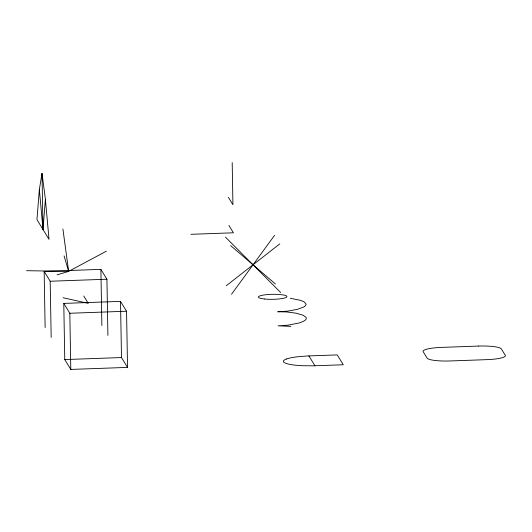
<?xml version="1.0" encoding="UTF-8"?>
<svg xmlns="http://www.w3.org/2000/svg" width="532" height="532" viewBox="0 0 532 532"><rect width="100%" height="100%" fill="white"/><g stroke="black" fill="none" stroke-linecap="round" stroke-linejoin="round"><path stroke-width="0.8" d="M39.361 189.472L36.954 219.65L49.03 239.353L45.4 199.32L42.015 173.332L39.361 189.472L42.992 229.505L45.4 199.32M231.513 294.262L274.565 235.344M226.286 285.737L279.799 243.869M57.044 274.858L68.655 271.367L106.387 251.171M286.655 358.947L288.61 358.355A29.393 5.154 -1 0 1 296.65 356.866L307.024 355.988L337.261 354.904L343.3 364.752L313.062 365.83L302.07 365.703A29.393 5.154 -1 0 1 292.587 364.846L290.007 364.413A28.429 4.988 -1 0 1 286.682 358.947M190.868 234.306L233.415 232.79L228.886 225.402M45.134 327.559L44.156 271.387L100.887 269.372L106.925 279.22L107.91 335.393M44.156 271.387L50.194 281.242L106.925 279.22M63.78 303.4L120.511 301.385L126.55 311.233L127.534 367.399L70.796 369.421L64.758 359.572L63.78 303.4L69.818 313.255L70.796 369.421M69.818 313.255L126.55 311.233M64.758 359.572L121.495 357.551L127.534 367.399M26.6 270.695L68.655 271.367L62.902 228.96M290.785 326.369L278.043 325.823L288.158 325.152L298.964 323.01L303.233 321.434L305.335 320.111L306.312 318.721L306.066 317.331L303.027 315.19L296.091 313.195L286.482 311.918L277.731 311.759L287.912 311.107L297.461 309.311L303.805 306.964L305.548 305.607L306.133 304.211L304.331 301.977L300.793 300.4L290.292 298.279M63.082 297.734L88.279 303.38L83.75 295.992M230.662 245.618L275.416 283.988M225.435 237.092L280.65 292.514M228.394 197.319L232.93 204.707L232.191 162.579M308.899 355.915L314.937 365.763M64.073 255.859L68.655 271.367M120.511 301.385L121.495 357.551M100.887 269.372L101.871 325.537M50.194 281.242L51.172 337.408M42.015 173.332L42.992 229.505M478.581 346.073L441.56 347.389A20.695 3.631 -1 0 0 423.173 351.692L427.116 358.122A20.695 3.631 -1 0 0 449.879 360.962L486.9 359.645A20.695 3.631 -1 0 0 505.287 355.343L501.344 348.912A20.695 3.631 -1 0 0 478.581 346.073M264.603 299.017A14.264 2.5 -1 0 0 286.888 296.77A14.264 2.5 -1 0 0 266.505 294.662A14.264 2.5 -1 0 0 264.603 299.017"/></g></svg>
